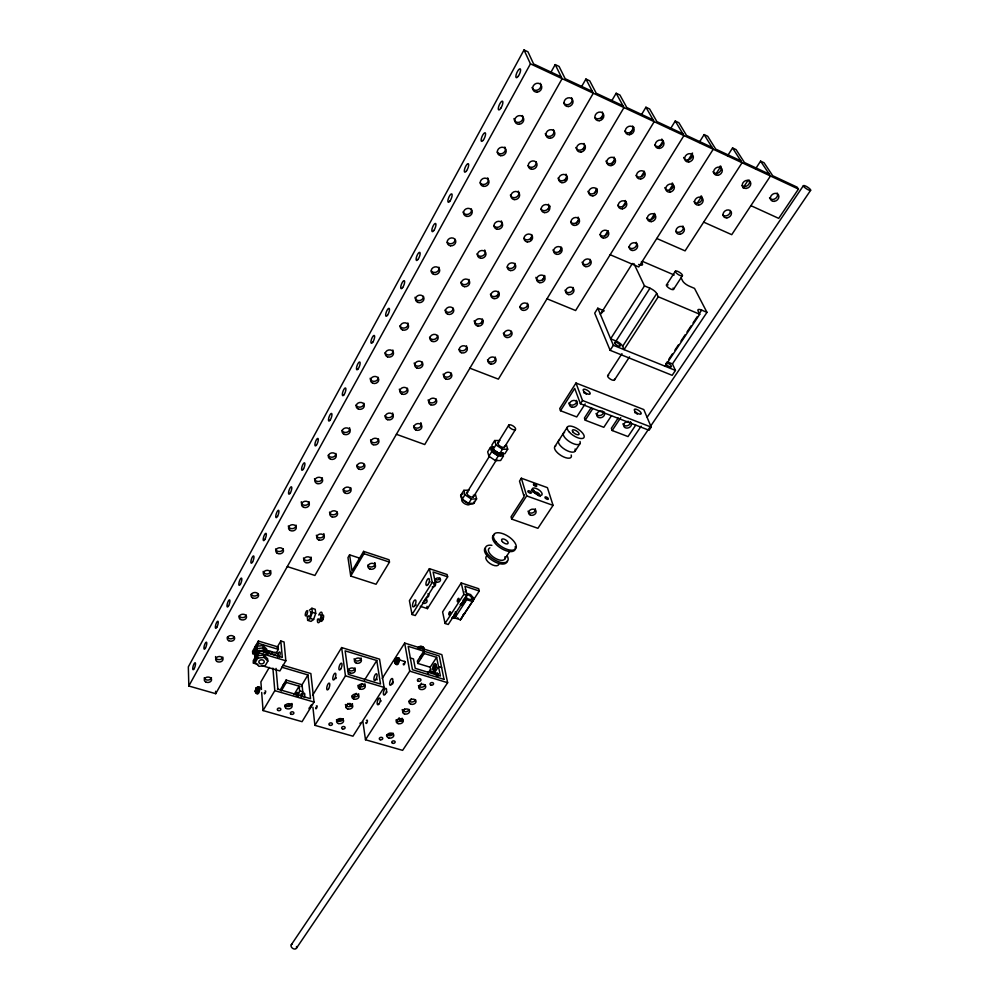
<?xml version="1.0" encoding="UTF-8"?>
<svg xmlns="http://www.w3.org/2000/svg" width="999" height="999" viewBox="0 0 999 999"><rect width="100%" height="100%" fill="white"/><g stroke="black" fill="none" stroke-linecap="round" stroke-linejoin="round"><path stroke-width="1.5" d="M256.731 688.486C252.647 698.726 258.716 680.356 255.207 691.121M497.202 452.609L496.478 454.47L491.396 450.087L492.107 448.876L498.289 453.034L502.122 453.958L503.109 452.822L502.247 454.745L500.574 455.419L496.478 454.47L497.952 455.044L498.289 453.034M315.696 707.717C315.647 711.588 318.594 704.183 316.271 706.068M264.273 692.831C263.998 696.403 267.02 690.197 265.035 690.883M434.59 674.35L435.252 671.603L438.511 666.633L441.62 667.594M301.386 697.327L302.797 691.82L302.06 684.765L286.101 680.069L280.319 689.859M298.189 696.39L299.6 690.883L299.113 686.176L286.326 682.417L286.101 680.069M296.815 696.028L298.177 694.43M307.667 620.367L310.252 618.418L312.362 612.337L311.888 608.254L315.222 609.303L315.721 613.386L313.599 619.455L311.014 621.403L307.667 620.367L307.205 616.271M258.866 690.921L258.316 691.982M310.527 705.881L310.177 706.655M418.681 647.914L419.118 647.227M501.56 455.207L502.122 453.958L497.14 453.234L492.107 448.876M500.574 455.419L501.161 454.158L500.224 453.321M499.338 455.369L499.95 454.108L499.313 453.271M561.251 76.873L533.603 63.948L527.947 51.798L524.013 49.95L188.336 666.857L188.823 686.013L215.709 693.693L562.125 78.659L555.207 64.61L550.649 72.777M188.823 686.013L530.444 63.849L524.013 49.95M495.042 453.721L496.141 452.048M454.308 615.684A1.936 0.774 -72.1 0 0 454.32 616.483L454.395 616.67A1.936 0.774 -72.1 0 0 455.257 616.645L455.719 615.921A1.936 0.774 -72.1 0 0 456.131 613.698L456.031 613.436A1.936 0.774 -72.1 0 0 455.194 613.548L454.945 613.861M462.962 603.583A1.948 0.774 -71.9 0 0 463.811 603.458L464.285 602.722A1.948 0.774 -71.9 0 0 464.685 600.499L464.585 600.224A1.948 0.774 -71.9 0 0 463.986 600.137M435.339 668.406L435.564 668.031A1.873 0.737 -73 0 0 435.989 666.221L435.964 665.858A1.873 0.737 -73 0 0 435.077 665.646L434.64 666.321A1.873 0.737 -73 0 0 434.203 668.119L434.24 668.481A1.873 0.737 -73 0 0 435.114 668.706L434.852 665.933L435.851 664.922A3.047 1.211 -73 0 1 436.226 664.61M436.501 675.661L436.95 674.987A1.886 0.749 -73.1 0 1 437.824 675.212L437.862 675.586A1.886 0.749 -73.1 0 1 437.837 676.023M493.731 452.822L495.154 451.386L494.468 452.609M273.851 652.846A2.71 2.035 -5.3 0 1 276.536 652.534L278.384 649.35L278.172 647.002L258.379 641.046L252.56 651.273L252.722 653.621L255.544 654.47M252.722 653.621L258.554 643.393L258.379 641.046M254.508 653.096L257.055 648.638L263.336 647.901L267.058 651.623M254.683 655.456L257.23 650.998L263.524 650.262L267.245 653.995L266.858 649.275L263.149 645.541L256.868 646.278L257.405 653.371M262.225 665.721L279.882 670.941L285.839 660.776L284.066 641.995L280.806 641.008L282.317 657.417L259.091 650.474L253.234 660.726L253.409 663.111L257.817 664.422M581.281 87.15L585.926 79.046L589.722 80.832L596.216 93.219L623.001 105.744M253.409 663.111L259.278 652.846L259.091 650.474M255.195 662.612L257.767 658.129L257.58 655.744L263.898 655.007L267.632 658.741L267.832 661.126L265.259 665.584L258.953 666.321L255.195 662.612L255.02 660.214M266.196 654.395L268.344 650.674L278.259 653.646L277.722 657.292M268.344 650.674L267.794 654.32L267.707 653.134M492.632 451.848L494.33 450.661L493.631 451.873M491.82 450.886L492.519 449.662L493.718 449.925L493.019 451.148M277.135 647.327L280.806 641.008M269.305 667.407L260.889 681.905L261.463 689.447M492.657 450.462L493.356 449.25L492.257 447.689L493.119 446.79M481.618 323.052L483.191 320.367M497.352 296.179L498.926 293.481M530.394 239.735L531.967 237.05M548.501 208.828L550.074 206.131M565.022 180.607L566.595 177.909M583.116 149.7L584.69 147.003M601.211 118.781L602.784 116.096M611.438 101.311L616.158 93.257L619.904 95.017L626.785 107.517L653.146 119.843M349.575 554.845L347.964 557.604L350.724 576.061L376.049 584.253L389.473 562.1L389.061 559.777L363.611 551.373L352.01 570.953L349.575 554.845L359.877 558.229M282.742 665.209L310.864 673.563L314.036 702.047L302.06 721.678L263.062 710.564L274.8 690.646L272.889 668.131M281.243 690.983L286.326 682.417M350.724 576.061L363.986 553.683L363.611 551.373M294.006 694.692L299.113 686.176M542.507 279.882L544.917 275.861M559.34 251.773L561.75 247.764M576.186 223.676L578.583 219.655M594.617 192.894L597.027 188.873M611.45 164.785L614.66 159.44M629.894 134.016L633.903 127.323M641.121 115.272L645.928 107.243L649.625 108.978L656.88 121.591L682.841 133.729M300.911 686.675L307.942 674.949L281.656 667.157M312.562 695.416L341.633 647.577L379.545 659.165L384.091 687.387L352.959 736.188L314.897 725.336L312.912 707.28M604.632 236.301L607.879 230.994M622.489 207.143L625.736 201.848M641.158 176.673L644.405 171.378M659.015 147.527L663.074 140.896M670.379 128.971L675.249 121.029L678.883 122.727L686.513 135.439L712.075 147.39M314.897 725.336L345.454 675.836L341.633 647.577M469.093 490.159L463.861 490.322L461.163 494.68L462.275 499.15L468.643 503.434L473.876 503.221L476.598 498.876L475.437 494.418M493.094 447.315L490.472 447.327L487.674 451.848L488.898 456.231L495.392 460.589L500.624 460.514L503.446 456.006L502.597 453.084M499.925 440.522L494.68 440.522L491.87 445.067L493.119 449.438L499.625 453.796L504.87 453.746L507.704 449.213L506.406 444.842M462.275 499.15L464.985 494.78L463.861 490.322M488.898 456.231L491.708 451.71L490.472 447.327M493.119 449.438L495.941 444.892L494.68 440.522M466.733 492.882L489.385 456.381M497.477 443.356L508.803 425.099M468.643 503.434L471.366 499.075L476.598 498.876M495.392 460.589L498.214 456.068L503.446 456.006M499.625 453.796L502.472 449.25L507.704 449.213M473.176 497.215L496.74 459.465M504.058 447.752L515.434 429.533A3.996 1.673 31.8 0 0 511.438 425.124A3.996 1.673 31.8 0 0 509.465 427.31A3.996 1.673 31.8 0 0 515.434 429.533M447.652 576.823L447.152 574.55L429.395 568.668L409.403 600.661L412.038 614.522L415.272 615.546L435.539 583.466L433.116 572.002L447.652 576.823L427.46 608.616L420.254 606.306M345.779 706.942L348.027 703.346M650.486 220.267L654.607 213.674M669.467 189.947L672.764 184.678M687.624 160.951L692.569 153.047M699.175 142.507L704.12 134.59L707.704 136.276L715.696 149.088L740.858 160.851M353.733 697.265L356.206 693.331M359.49 688.074L361.963 684.14M364.435 680.207L376.773 660.514L345.142 650.861L348.376 674.412L380.519 684.04L376.773 660.514M604.283 310.901L597.802 308.216L594.705 313.149L610.127 350.312L672.165 375.324L675.461 370.429L672.427 363.911L667.145 361.763M600.374 314.348L632.417 263.449M412.038 614.522L432.267 582.392L429.395 568.668M382.192 678.458L404.657 643.069L441.87 654.657L447.639 682.704L402.622 750.349L365.484 739.76L362.912 721.74M394.617 661.875L396.316 659.203A1.898 0.712 -73 0 0 395.479 658.99L395.042 659.69A1.898 0.712 -73 0 0 394.593 661.513L394.617 661.875A1.898 0.712 -73 0 0 395.454 662.1L395.891 661.4A1.898 0.712 -73 0 0 396.341 659.577L396.316 659.203M560.489 410.726L574.725 388.399L580.394 403.721L649.075 430.269L651.211 427.11L643.806 409.565L575.986 383.029L559.727 408.554L560.489 410.726L576.735 416.945L585.164 403.908M521.353 478.221L519.505 481.118L524.1 496.603L511.038 516.833L511.675 519.093L537.912 528.309L553.059 505.369L547.415 487.649L521.353 478.221L526.66 495.916L511.675 519.093M644.48 285.889L610.626 338.811L616.058 341.009A6.244 2.21 32.3 0 1 622.627 346.303L624.05 349.625L658.279 296.753L656.73 293.531A6.369 2.048 32.3 0 0 649.974 288.212L644.48 285.889L633.89 263.536M697.477 202.822L701.66 196.291M715.858 174.088L720.878 166.246M727.559 155.807L732.567 147.964L736.101 149.625L744.43 162.525L769.218 174.113M610.127 350.312L613.349 345.292L597.802 308.216M616.058 341.009L649.974 288.212M479.283 591.008L478.721 588.723L461.226 582.941L442.607 611.925L445.054 623.463L448.239 624.487L467.082 595.441L464.96 586.276L479.283 591.008L460.477 619.805L453.371 617.532M580.394 403.721L582.492 400.487L575.986 383.029M365.484 739.76L409.727 671.141L404.657 643.069M554.845 446.528L567.532 426.86M417.807 663.436L424.238 653.496L423.788 651.186L417.382 661.126L417.807 663.436L430.182 667.232L431.093 671.877L434.178 672.827M622.627 346.303L656.73 293.531M445.054 623.463L463.861 594.38L461.226 582.941M607.742 375.599L621.952 353.671M666.508 284.89L675.411 271.154M454.32 616.483L455.519 614.635M591.183 407.629L584.427 418.019L585.239 420.204L603.808 427.31L611.463 415.696M454.745 618.106L466.733 599.65L464.947 597.477M585.239 420.204L592.844 408.504M614.435 380.02L629.545 356.843M673.463 289.435L682.404 275.712A4.183 1.286 32.4 0 0 677.871 271.441A4.183 1.286 32.4 0 0 676.435 273.152A4.183 1.286 32.4 0 0 682.404 275.712M466.508 593.231L470.629 594.592L474.188 598.913L460.239 619.867L462.2 617.282M430.182 667.232L436.638 657.342L424.238 653.496M743.094 187.924L748.089 180.27M755.594 168.794L760.589 161.139L764.06 162.762L772.726 175.762L797.152 187.175L798.451 189.073L778.708 218.369L750.898 205.657M402.872 711.675L404.558 709.078M409.64 701.31L411.326 698.726M418.943 687.075L421.491 683.191M428.259 672.827L430.794 668.943M574.962 451.323L579.895 443.781M504.645 559.203L510.264 550.611M434.24 668.481L435.964 665.858M618.156 418.057L611.338 428.334L612.187 430.519L628.021 436.575L635.739 425.087M612.187 430.519L620.729 417.657M668.868 359.178L672.315 354.008M674.912 350.137L678.358 344.967M680.943 341.096L685.252 334.64M686.975 332.055L691.296 325.599M693.019 323.014L697.327 316.558M699.05 313.973L701.648 310.102L706.98 312.362L672.427 363.911M665.034 366.208L699.75 314.26L698.089 311.014A6.294 1.986 32.8 0 1 701.648 310.102M291.308 944.742L641.146 426.173M647.252 417.12L803.408 185.639M296.366 948.301L810.639 190.297A4.296 1.011 32.6 0 0 805.706 186.089A4.296 1.011 32.6 0 0 804.719 187.525A4.296 1.011 32.6 0 0 810.639 190.297M492.357 448.364L493.456 447.39M436.713 675.274L437.712 674.25A3.059 1.224 -73.1 0 1 438.099 673.938M493.356 446.753L492.257 447.689L493.306 448.713M455.494 616.333L454.47 617.357A3.147 1.249 -72.1 0 1 453.121 617.544L453.071 617.394M464.048 603.134L463.024 604.17A3.172 1.261 -71.9 0 1 461.65 604.37L461.488 603.933M297.327 694.742L298.052 694.193L297.727 694.804A3.047 0.987 -73.6 0 0 297.452 695.516M309.303 610.239L311.888 608.254M285.152 706.393L291.895 704.208M337.774 720.716L343.119 718.993M386.476 735.539L393.107 733.416M418.843 647.552L417.919 647.802L418.369 647.277A3.022 2.26 -10.8 0 1 421.228 646.353L421.965 646.49A3.022 2.26 -10.8 0 1 423.514 648.875M257.767 658.129L264.098 657.392L267.832 661.126M431.093 671.877L435.252 671.603M453.346 616.645L455.232 616.196A3.147 1.249 -72.1 0 0 455.894 612.574L455.731 612.137A3.147 1.249 -72.1 0 0 455.482 611.875M460.139 604.57A3.671 1.461 -71.9 0 0 461.9 603.433L463.798 602.984A3.172 1.261 -71.9 0 0 464.46 599.35L464.285 598.913A3.172 1.261 -71.9 0 0 464.023 598.663M277.347 688.998L310.539 698.688L307.942 674.949M274.8 690.646L314.036 702.047M299.6 690.883L302.797 691.82M352.235 706.268L350.162 705.669L349.837 703.308M259.278 652.846L285.839 660.776M258.554 643.393L278.384 649.35M345.454 675.836L384.091 687.387M268.544 653.046L278.471 656.006M409.727 671.141L447.639 682.704M398.439 659.59L405.207 661.675M410.327 657.941L413.474 658.915L415.222 668.331L440.409 676.048L436.638 657.342M310.252 618.418L313.599 619.455M312.362 612.337L315.721 613.386M287.3 566.595L314.91 575.461L593.306 93.219L585.926 79.046M466.733 599.65L472.252 601.46M363.986 553.683L389.473 562.1M432.267 582.392L435.539 583.466M463.861 594.38L467.082 595.441M526.66 495.916L553.059 505.369M396.403 434.29L424.737 444.543L623.988 107.555L616.158 93.257M258.604 692.906L256.069 691.071L255.881 688.523L256.968 687.487A3.084 0.937 -73.6 0 1 258.029 687.899L258.029 688.498A3.084 0.937 -73.6 0 1 257.255 691.483L256.618 692.582A3.084 0.937 -73.6 0 1 255.544 692.17L255.557 691.57A3.084 0.937 -73.6 0 1 256.318 688.598L257.405 687.961A3.472 1.049 -73.6 0 1 259.003 687.861L259.003 688.548A3.472 1.049 -73.6 0 1 257.592 692.881A3.472 1.049 -73.6 0 1 256.206 692.669L256.219 691.995M469.892 368.181L498.376 379.145L654.195 121.678L645.928 107.243M582.492 400.487L651.211 427.11M398.251 663.623L395.679 661.8L395.254 659.29L396.278 658.266A3.084 1.149 -73 0 1 397.639 658.616L397.689 659.203A3.084 1.149 -73 0 1 396.953 662.187L396.241 663.311A3.084 1.149 -73 0 1 394.88 662.961L394.842 662.362A3.084 1.149 -73 0 1 395.042 660.888M613.349 345.292L675.461 370.429M547.002 298.801L575.624 310.539L683.94 135.564L675.249 121.029M658.279 296.753L699.75 314.26M610.177 254.733L638.748 266.958L713.224 149.251L704.12 134.59M642.307 261.301L674.225 275.012M656.755 238.486L685.089 250.874L742.07 162.725L732.567 147.964M703.671 222.128L731.743 234.678L770.466 175.999L760.589 161.139M530.444 63.849L798.451 189.073M592.37 91.421L565.159 78.709L559.078 66.434L555.207 64.61M501.436 452.822L502.784 453.496L502.247 454.745L500.911 454.058M495.941 444.892L502.472 449.25M491.708 451.71L498.214 456.068M464.985 494.78L471.366 499.075M351.298 573.151L350.761 572.652A3.234 1.698 30.7 0 0 351.124 573.226M706.98 312.362L694.517 288.386L689.273 286.151A6.106 1.886 32.5 0 1 682.717 281.044L681.168 277.997M641.408 261.713L642.382 263.736A6.181 1.936 32 0 1 638.623 264.448M460.502 603.958L460.689 604.445A3.559 1.424 -71.9 0 0 462.462 603.945A3.559 1.424 -71.9 0 0 463.873 600.274M320.854 620.791L320.916 621.028A3.322 1.086 -72.7 0 0 322.103 620.841L322.827 619.605A3.322 1.086 -72.7 0 0 323.639 616.42L323.501 615.334A3.322 1.086 -72.7 0 0 323.301 615.059M426.998 606.331L427.46 608.616M427.847 672.202L428.309 674.575M402.085 718.169L402.572 720.978L399.525 720.092L399.125 717.744M374.6 563.061L375.087 565.996M322.427 618.144L322.652 619.954M523.938 495.342L523.901 494.88A3.322 1.474 32.6 0 1 524.05 494.517M395.454 662.799L395.504 663.461A3.472 1.299 -73 0 0 397.24 663.611A3.472 1.299 -73 0 0 398.651 659.253L398.601 658.591A3.472 1.299 -73 0 0 397.49 657.841M276.074 668.393L277.884 689.185M435.077 670.042L435.015 669.38A3.422 1.361 -73 0 1 435.064 668.593M263.149 645.541L263.711 652.634M263.898 655.007L264.098 657.392M261.688 692.457L263.062 710.564M254.333 650.736L254.857 657.841M215.609 691.283L215.709 693.693M502.547 453.134L502.584 454.033M301.248 695.779A3.521 1.149 -73.6 0 0 301.336 694.954L301.323 694.268A3.521 1.149 -73.6 0 0 301.211 693.731M301.323 694.268L301.336 694.954M434.34 583.891A2.747 2.123 -11.9 0 1 433.803 584.29M439.985 578.034A2.747 2.135 -12.1 0 1 435.015 579.133M426.623 598.713A2.722 2.098 -11.3 0 1 423.351 601.136M429.657 582.467A3.696 1.399 -71.8 0 1 430.02 581.593M415.821 605.594A3.659 1.374 -72.2 0 1 415.984 604.707M427.947 593.793A2.735 2.11 -11.5 0 1 428.671 596.028A2.735 2.11 -11.5 0 1 426.236 597.627M435.127 583.541A2.747 2.123 -11.8 0 1 435.052 585.926A2.747 2.123 -11.8 0 1 432.23 587.025M424.975 599.2A2.735 2.098 -11.3 0 1 426.785 602.085A2.735 2.098 -11.3 0 1 422.565 603.021M464.647 612.737A1.811 1.374 -12.7 0 1 462.987 614.685M473.014 599.3A1.823 1.386 -13.2 0 1 471.99 601.473M469.717 600.024A1.823 1.386 -13.2 0 1 470.167 599.338M463.124 599.974A3.671 1.461 -71.9 0 1 461.9 603.433M455.282 612.037A3.534 1.399 -72.1 0 1 454.533 616.096A3.534 1.399 -72.1 0 1 452.447 617.906M454.395 614.11A3.646 1.449 -72.1 0 1 451.985 617.819M458.042 618.019A3.634 1.873 33 0 1 457.242 617.832M466.046 594.755A3.659 1.848 32.9 0 1 470.991 596.665A3.659 1.848 32.9 0 1 470.517 599.637A3.659 1.848 32.9 0 1 465.746 596.703M470.891 596.49A1.823 1.386 -13.2 0 1 472.689 598.051M464.922 591.908A1.836 1.399 -13 0 0 465.784 590.584L465.709 590.222A1.836 1.399 -13 0 0 465.209 589.635M278.122 653.808A3.596 1.111 -73.2 0 1 280.082 652.359A3.596 1.111 -73.2 0 1 279.295 657.042M269.443 651.897A1.811 1.361 -5.1 0 1 271.628 651.86M272.178 652.409A1.811 1.361 -5.1 0 1 272.29 652.759M255.369 649.313A5.42 4.096 -4.7 0 1 257.218 644.442M398.289 657.979A3.571 1.336 -73 0 1 399.45 658.753L399.5 659.452A3.571 1.336 -73 0 1 398.039 663.923A3.571 1.336 -73 0 1 396.241 663.786M397.078 658.204A3.472 1.299 -73 0 0 396.653 658.753L395.567 659.39A3.084 1.149 -73 0 0 395.267 660.114M398.638 660.764A1.786 0.674 -73 0 1 398.052 662.449M397.614 662.911A1.786 0.674 -73 0 1 397.127 662.787M424.2 650.062A3.496 2.622 -10.8 0 0 422.402 647.29L421.553 647.127A3.496 2.622 -10.8 0 0 418.931 647.702M418.206 647.677A3.397 2.547 -10.8 0 1 421.416 646.64L422.252 646.79A3.397 2.547 -10.8 0 1 424.063 648.801M420.954 657.717A1.761 1.311 -10.8 0 1 422.04 655.332M419.917 646.765A1.861 1.386 -10.8 0 1 420.879 646.653L421.328 646.74A1.861 1.386 -10.8 0 1 421.728 646.927M422.028 647.177A1.861 1.386 -10.8 0 1 422.327 647.851M419.867 648.738A1.748 1.311 -10.8 0 1 422.277 648.938M435.801 666.096A3.422 1.361 -73 0 1 436.188 665.396L435.127 666.021A3.047 1.211 -73 0 0 434.415 668.955L434.478 669.542A3.047 1.211 -73 0 0 435.164 670.341M396.466 721.915A3.447 1.324 -73.9 0 1 397.827 721.915M360.364 722.964A3.484 1.261 -73.9 0 1 359.952 723.301M437.662 675.424A3.447 1.374 -73.1 0 1 438.062 674.725L436.988 675.361A3.059 1.224 -73.1 0 0 436.688 676.086M435.314 674.662A3.546 1.411 -73.1 0 1 437.362 672.964A3.546 1.411 -73.1 0 1 437.674 676.211M392.807 683.778A3.534 1.324 -73.3 0 1 393.231 682.017M386.7 692.682A3.521 1.311 -73.5 0 1 386.963 691.808M380.756 701.498A3.509 1.299 -73.6 0 1 381.094 700.686M415.522 699.65A3.546 2.585 -10.1 0 1 412.712 701.897A3.546 2.585 -10.1 0 1 409.128 701.036M409.115 709.415A3.534 2.572 -9.9 0 1 405.419 711.75A3.534 2.572 -9.9 0 1 402.197 709.565M402.772 719.093A3.509 2.547 -9.6 0 1 399.55 721.365A3.509 2.547 -9.6 0 1 396.041 719.892M393.356 733.441A3.484 2.51 -9.2 0 1 390.609 735.626A3.484 2.51 -9.2 0 1 387.063 734.802M425.237 684.839A3.571 2.622 -10.6 0 1 421.94 687.187A3.571 2.622 -10.6 0 1 418.406 685.651M366.458 720.616A1.736 0.637 -73.9 0 1 367.407 720.716A1.736 0.637 -73.9 0 1 366.67 723.176A1.736 0.637 -73.9 0 1 365.859 722.639M404.17 661.713A1.786 0.674 -73 0 1 404.982 662.387A1.786 0.674 -73 0 1 404.008 664.76A1.786 0.674 -73 0 1 403.359 663.673M311.463 704.545A3.534 1.174 -73.7 0 1 309.178 708.865M309.503 707.542A3.422 1.136 -73.7 0 1 309.116 708.079M336.051 678.521A3.559 1.224 -73.3 0 1 336.226 677.634M377.048 679.882A3.546 1.299 -73.3 0 1 377.11 679.058M352.472 703.658A3.559 2.61 -7.9 0 1 349.2 706.668A3.559 2.61 -7.9 0 1 345.404 704.495M358.666 693.793A3.571 2.635 -8.2 0 1 356.293 696.628A3.571 2.635 -8.2 0 1 352.185 695.878M364.922 683.828A3.584 2.66 -8.4 0 1 362.075 686.812A3.584 2.66 -8.4 0 1 357.992 685.351M343.219 718.98A3.534 2.572 -7.6 0 1 340.035 721.266A3.534 2.572 -7.6 0 1 336.451 719.779M354.97 667.856A3.509 2.622 -8.1 0 1 352.185 670.791A3.509 2.622 -8.1 0 1 348.189 669.342M361.101 657.966A3.521 2.647 -8.4 0 1 357.842 661.001A3.521 2.647 -8.4 0 1 354.096 658.778M283.154 685.976A1.761 1.299 -5.7 0 1 284.178 684.253M302.073 696.615A3.546 1.161 -73.6 0 1 304.308 693.169A3.546 1.161 -73.6 0 1 304.245 697.402M291.883 703.458A3.584 2.635 -5.8 0 1 289.136 706.405A3.584 2.635 -5.8 0 1 284.977 704.969M295.729 694.942A3.521 1.149 -73.6 0 1 297.677 692.394A3.521 1.149 -73.6 0 1 297.864 695.716M258.629 687.562A3.571 1.086 -73.6 0 1 259.865 688.024L259.865 688.736A3.571 1.086 -73.6 0 1 258.416 693.206A3.571 1.086 -73.6 0 1 256.98 692.981M473.314 495.167A3.846 1.761 31.9 0 1 471.903 497.102A3.846 1.761 31.9 0 1 467.432 494.468A3.846 1.761 31.9 0 1 468.069 492.082M515.172 546.69A13.049 6.144 32.8 0 1 501.585 548.626A13.049 6.144 32.8 0 1 494.505 534.552M507.03 555.531A12.987 6.194 32.8 0 1 501.673 562.524A12.987 6.194 32.8 0 1 486.438 552.26A12.987 6.194 32.8 0 1 491.883 545.329M504.97 556.68A9.503 4.533 32.8 0 1 495.017 558.166A9.503 4.533 32.8 0 1 489.885 547.839M507.23 560.988A12.975 6.206 32.8 0 1 493.469 561.113A12.975 6.206 32.8 0 1 485.127 548.014M498.826 564.023A7.443 3.584 32.9 0 1 490.097 563.598A7.443 3.584 32.9 0 1 486.925 556.006M580.032 441.483A9.79 3.984 32.6 0 1 570.329 442.182A9.79 3.984 32.6 0 1 564.547 432.33M575.112 449.013A9.753 4.021 32.6 0 1 565.397 449.762A9.753 4.021 32.6 0 1 559.665 439.885M571.203 454.995A9.74 4.046 32.7 0 1 561.475 455.794A9.74 4.046 32.7 0 1 555.794 445.904M614.46 379.145A4.008 1.486 32.5 0 1 612.512 380.119A4.008 1.486 32.5 0 1 608.216 377.285A4.008 1.486 32.5 0 1 608.666 375.324M666.583 362.924A3.284 1.149 32.9 0 1 671.041 365.572A3.284 1.149 32.9 0 1 669.392 366.658A3.284 1.149 32.9 0 1 665.784 363.449M673.039 288.062A4.158 1.311 32.4 0 1 671.84 289.485A4.158 1.311 32.4 0 1 666.92 286.276A4.158 1.311 32.4 0 1 668.131 284.852M601.96 312.862A3.234 1.111 32 0 1 603.059 311.688M495.005 452.335A3.909 1.698 31.8 0 1 493.531 449.9M504.582 446.116A3.921 1.686 31.8 0 1 502.41 447.24A3.921 1.686 31.8 0 1 498.226 444.443A3.921 1.686 31.8 0 1 498.951 442.357M474.275 501.336A7.767 3.584 31.9 0 1 469.817 503.833A4.658 2.16 31.9 0 1 467.457 504.795L465.347 504.058A4.658 2.16 31.9 0 1 461.988 501.123L461.65 499.712A4.658 2.16 31.9 0 1 461.888 499.2M469.817 503.833A7.767 3.584 31.9 0 1 461.538 498.264A7.767 3.584 31.9 0 1 463.161 493.856M634.74 412.612A4.033 1.523 33.1 0 1 635.639 413.024M636.538 413.561A4.033 1.523 33.1 0 1 637.374 414.173M583.791 392.769A4.071 1.573 32.4 0 1 584.715 393.181M585.626 393.731A4.071 1.573 32.4 0 1 586.463 394.343M576.51 400.387A4.083 3.322 -21.7 0 1 573.626 404.87A4.083 3.322 -21.7 0 1 568.781 402.997M603.808 411.763A4.058 3.272 -22.4 0 1 600.287 415.484A4.058 3.272 -22.4 0 1 596.016 413.499M630.619 422.127A4.033 3.222 -23.1 0 1 627.085 425.811A4.033 3.222 -23.1 0 1 622.877 423.851M604.17 412.312A4.071 3.272 -22.4 0 1 601.96 417.395A4.071 3.272 -22.4 0 1 596.778 415.384A4.071 3.272 -22.4 0 1 600.786 411.001M601.81 411.001A4.071 3.272 -22.4 0 1 602.759 411.238M630.456 422.077A4.046 3.222 -23 0 1 629.12 427.584A4.046 3.222 -23 0 1 623.651 425.462A4.046 3.222 -23 0 1 628.721 421.416M310.177 611.788A2.772 0.887 -72.6 0 1 310.914 613.249A2.772 0.887 -72.6 0 1 309.565 616.645A2.772 0.887 -72.6 0 1 308.604 615.784M320.192 614.909A2.76 0.899 -72.7 0 1 320.941 616.371A2.76 0.899 -72.7 0 1 319.593 619.767A2.76 0.899 -72.7 0 1 318.606 618.893M318.768 615.059A5.532 1.798 -72.7 0 1 322.14 613.461A5.532 1.798 -72.7 0 1 319.605 621.865A5.532 1.798 -72.7 0 1 317.545 619.105M356.031 565.996A1.886 0.974 30.7 0 1 356.968 564.91M351.248 572.564A3.634 1.911 30.7 0 1 350.836 571.915M374.925 562.799A3.796 2.972 -9.4 0 1 372.565 566.733A3.796 2.972 -9.4 0 1 367.782 565.159M533.903 490.222A3.809 1.673 32.6 0 1 533.041 489.847M531.93 490.884A5.744 2.535 32.7 0 1 540.172 496.403M535.314 508.778A3.846 3.022 -17.1 0 1 532.654 512.849A3.846 3.022 -17.1 0 1 528.009 511.201M531.368 490.259A6.693 2.96 32.7 0 1 534.078 490.771M537.087 492.32A6.693 2.96 32.7 0 1 539.622 494.48M533.041 492.132A3.821 1.686 32.7 0 1 538.536 495.816M296.491 946.528A3.097 2.16 35.7 0 1 294.98 949.038A3.097 2.16 35.7 0 1 291.371 946.965A3.097 2.16 35.7 0 1 292.257 944.092M540.334 83.279A4.72 4.271 -40 0 1 538.149 89.81A4.72 4.271 -40 0 1 532.017 87.487M522.377 115.534A4.645 4.196 -36 0 1 519.705 122.153A4.645 4.196 -36 0 1 514.01 118.556M504.832 147.065A4.57 4.121 -32.2 0 1 503.309 152.997A4.57 4.121 -32.2 0 1 497.215 152.085M471.391 208.953A4.433 3.971 -25 0 1 468.456 214.198A4.433 3.971 -25 0 1 463.049 211.913M487.687 177.884A4.495 4.046 -28.5 0 1 486.213 183.691A4.495 4.046 -28.5 0 1 480.169 182.805M349.563 427.759A4.033 3.384 -9.1 0 1 347.09 432.192A4.033 3.384 -9.1 0 1 341.97 430.357M335.926 453.459A3.996 3.309 -8.1 0 1 332.792 457.105A3.996 3.309 -8.1 0 1 328.209 455.182M392.844 350.012A4.171 3.596 -13.1 0 1 390.222 354.732A4.171 3.596 -13.1 0 1 384.99 352.747M407.879 323.002A4.208 3.671 -14.8 0 1 405.207 327.822A4.208 3.671 -14.8 0 1 399.937 325.774M423.439 296.366A4.258 3.746 -16.9 0 1 419.43 300.574A4.258 3.746 -16.9 0 1 415.01 297.265M438.948 267.22A4.308 3.821 -19.2 0 1 431.281 270.966M455.169 239.41A4.371 3.896 -21.9 0 1 447.215 242.22M296.029 525.087A3.884 3.109 -5.8 0 1 292.545 528.621A3.884 3.109 -5.8 0 1 288.311 525.961M378.321 377.36A4.121 3.521 -11.6 0 1 374.5 381.318A4.121 3.521 -11.6 0 1 370.142 378.259M309.066 501.685A3.921 3.172 -6.5 0 1 305.02 505.307A3.921 3.172 -6.5 0 1 301.323 501.735M322.365 477.822A3.959 3.247 -7.3 0 1 318.768 481.481A3.959 3.247 -7.3 0 1 314.498 478.696M363.898 403.259A4.071 3.447 -10.2 0 1 360.664 407.043A4.071 3.447 -10.2 0 1 356.019 405.02M246.316 615.047A3.746 2.872 -3.9 0 1 243.044 617.582A3.746 2.872 -3.9 0 1 239.136 615.884M270.704 570.554A3.809 2.997 -4.7 0 1 267.32 573.95A3.809 2.997 -4.7 0 1 263.137 571.416M283.216 548.838A3.846 3.047 -5.3 0 1 279.308 551.535A3.846 3.047 -5.3 0 1 275.599 548.913M258.104 594.143A3.784 2.935 -4.3 0 1 254.57 596.003A3.784 2.935 -4.3 0 1 251.136 594.243M222.864 657.155A3.684 2.772 -3.2 0 1 218.706 659.615A3.684 2.772 -3.2 0 1 215.572 656.568M234.216 637.012A3.709 2.822 -3.5 0 1 230.769 638.811A3.709 2.822 -3.5 0 1 227.36 637.125M211.451 677.622A3.646 2.71 -2.9 0 1 207.829 680.057A3.646 2.71 -2.9 0 1 204.221 677.772M730.257 210.514A4.495 3.696 -35.2 0 1 727.946 215.16A4.495 3.696 -35.2 0 1 722.889 215.072M749.188 180.082A4.57 3.746 -37.1 0 1 747.652 185.427A4.57 3.746 -37.1 0 1 742.057 185.664M777.247 193.082A4.545 3.684 -36.9 0 1 775.174 198.701A4.545 3.684 -36.9 0 1 769.517 197.852M536.101 161.688A4.545 4.046 -32.6 0 1 528.046 165.697M501.323 220.929A4.408 3.909 -26.2 0 1 499.837 226.523A4.408 3.909 -26.2 0 1 493.918 225.687M484.715 250.037A4.346 3.834 -23.4 0 1 482.792 255.794A4.346 3.834 -23.4 0 1 476.973 253.821M571.578 97.765A4.708 4.183 -39.4 0 1 569.867 103.896A4.708 4.183 -39.4 0 1 563.736 102.934M553.409 129.608A4.62 4.121 -36 0 1 551.236 135.901A4.62 4.121 -36 0 1 545.242 133.679M518.294 191.159A4.471 3.971 -29.3 0 1 516.258 197.178A4.471 3.971 -29.3 0 1 510.352 195.092M392.657 412.999A4.046 3.397 -11.9 0 1 390.097 417.47A4.046 3.397 -11.9 0 1 385.015 415.609M468.906 279.395A4.283 3.759 -20.8 0 1 466.071 284.365A4.283 3.759 -20.8 0 1 460.814 282.242M437.624 335.452A4.183 3.609 -16.6 0 1 429.533 337.275M453.184 308.204A4.233 3.684 -18.6 0 1 445.005 310.052M422.39 362.137A4.133 3.534 -14.8 0 1 418.481 366.121A4.133 3.534 -14.8 0 1 414.198 363.024M364.423 464.373A3.971 3.259 -9.7 0 1 360.826 467.207A3.971 3.259 -9.7 0 1 356.818 465.222M378.521 438.936A4.008 3.334 -10.7 0 1 374.8 442.707A4.008 3.334 -10.7 0 1 370.567 439.822M350.736 487.599A3.934 3.197 -8.7 0 1 347.627 491.133A3.934 3.197 -8.7 0 1 343.144 489.285M407.467 388.261A4.096 3.472 -13.2 0 1 403.621 392.182A4.096 3.472 -13.2 0 1 399.35 389.148M311.051 557.08A3.821 3.009 -6.6 0 1 307.605 560.501A3.821 3.009 -6.6 0 1 303.471 557.954M323.813 533.591A3.859 3.072 -7.2 0 1 321.016 537.774A3.859 3.072 -7.2 0 1 316.358 535.239M337.2 512.037A3.896 3.134 -7.9 0 1 333.179 514.797A3.896 3.134 -7.9 0 1 329.52 512.087M632.629 126.049A4.658 4.033 -38.4 0 1 630.794 132.03A4.658 4.033 -38.4 0 1 624.812 131.106M596.303 188.374A4.495 3.896 -33 0 1 593.144 193.669A4.495 3.896 -33 0 1 587.899 191.358M561.176 247.053A4.358 3.771 -27.8 0 1 558.141 252.11A4.358 3.771 -27.8 0 1 552.971 249.925M578.134 217.12A4.433 3.834 -30.4 0 1 576.485 222.702A4.433 3.834 -30.4 0 1 570.654 221.878M614.048 157.093A4.57 3.971 -35.7 0 1 611.775 163.224A4.57 3.971 -35.7 0 1 605.943 161.076M544.168 275.449A4.308 3.696 -25.5 0 1 540.671 280.557A4.308 3.696 -25.5 0 1 535.926 277.31M495.292 357.08A4.133 3.496 -19.3 0 1 492.507 361.738A4.133 3.496 -19.3 0 1 487.475 359.777M527.534 303.234A4.246 3.634 -23.2 0 1 519.942 306.868M511.401 331.368A4.196 3.559 -21.2 0 1 507.879 335.339A4.196 3.559 -21.2 0 1 503.334 333.179M548.439 204.246A4.446 3.909 -29.9 0 1 546.853 209.89A4.446 3.909 -29.9 0 1 540.946 209.041M583.965 143.456A4.595 4.046 -35.8 0 1 581.743 149.675A4.595 4.046 -35.8 0 1 575.836 147.49M566.008 174.188A4.52 3.971 -32.8 0 1 563.848 180.27A4.52 3.971 -32.8 0 1 557.979 178.147M531.693 234.54A4.383 3.834 -27.1 0 1 523.876 238.349M451.311 373.176A4.108 3.484 -16.3 0 1 447.402 377.123A4.108 3.484 -16.3 0 1 443.181 374.063M602.347 112.013A4.683 4.108 -38.9 0 1 595.204 117.944M514.885 263.286A4.321 3.759 -24.5 0 1 507.167 267.02M482.342 318.931A4.208 3.621 -20 0 1 478.996 323.888A4.208 3.621 -20 0 1 474.213 320.766M498.439 291.408A4.271 3.696 -22.1 0 1 495.566 296.316A4.271 3.696 -22.1 0 1 490.384 294.218M436.201 399.013A4.071 3.422 -14.8 0 1 432.342 402.884A4.071 3.422 -14.8 0 1 428.146 399.9M466.57 345.891A4.158 3.559 -18 0 1 459.153 349.425M421.391 424.313A4.021 3.347 -13.4 0 1 418.119 428.022A4.021 3.347 -13.4 0 1 413.611 426.049M420.766 422.689A4.021 3.347 -13.4 0 1 421.216 423.464M644.068 171.466A4.558 3.896 -35.6 0 1 641.346 176.586A4.558 3.896 -35.6 0 1 636.001 175.412M590.222 259.378A4.346 3.709 -28.4 0 1 587.162 264.385A4.346 3.709 -28.4 0 1 582.055 262.225M661.788 139.073A4.633 3.959 -38.1 0 1 661.051 145.417A4.633 3.959 -38.1 0 1 654.645 144.867M625.324 200.487A4.483 3.834 -33.2 0 1 623.576 206.131A4.483 3.834 -33.2 0 1 617.757 205.282M607.779 230.719A4.408 3.771 -30.8 0 1 605.182 235.602A4.408 3.771 -30.8 0 1 599.924 234.503M573.039 287.437A4.283 3.634 -26.2 0 1 570.042 292.332A4.283 3.634 -26.2 0 1 564.972 290.234M673.239 184.678A4.533 3.821 -35.5 0 1 669.929 189.96A4.533 3.821 -35.5 0 1 664.81 187.65M672.215 182.979A4.533 3.821 -35.5 0 1 672.851 183.741M691.795 153.484A4.608 3.884 -37.7 0 1 689.347 159.603A4.608 3.884 -37.7 0 1 683.641 157.455M636.201 242.307A4.383 3.696 -31 0 1 634.452 247.764A4.383 3.696 -31 0 1 628.746 246.953M654.32 213.349A4.458 3.759 -33.2 0 1 652.522 218.918A4.458 3.759 -33.2 0 1 646.778 218.082M720.092 166.109A4.595 3.821 -37.4 0 1 719.23 172.29A4.595 3.821 -37.4 0 1 712.949 171.753M700.973 196.016A4.508 3.759 -35.3 0 1 700.162 202.06A4.508 3.759 -35.3 0 1 693.943 201.548M682.891 226.011A4.433 3.696 -33.3 0 1 681.518 231.181A4.433 3.696 -33.3 0 1 675.973 231.431M444.018 679.37L412.487 669.73L408.204 646.341L439.26 655.993L444.018 679.37M428.146 584.34A3.696 1.399 -71.8 0 0 428.896 578.558A3.696 1.399 -71.8 0 0 425.974 583.241A3.696 1.399 -71.8 0 0 428.146 584.34M414.697 605.731A3.659 1.374 -72.2 0 0 415.459 599.974A3.659 1.374 -72.2 0 0 412.587 604.57A3.659 1.374 -72.2 0 0 414.697 605.731M436.538 582.067A2.76 2.135 -12.1 0 0 440.534 579.745A2.76 2.135 -12.1 0 0 436.351 578.359A2.76 2.135 -12.1 0 0 436.538 582.067M458.429 601.223A1.836 0.724 -71.9 0 0 458.778 598.339A1.836 0.724 -71.9 0 0 457.292 600.649A1.836 0.724 -71.9 0 0 458.429 601.223M449.875 614.397A1.761 0.699 -72.1 0 0 450.212 611.625A1.761 0.699 -72.1 0 0 448.801 613.823A1.761 0.699 -72.1 0 0 449.875 614.397M259.802 663.523A2.735 2.06 -4.8 0 0 264.223 662.087A2.735 2.06 -4.8 0 0 260.539 659.977A2.735 2.06 -4.8 0 0 259.802 663.523M418.356 681.293A1.798 1.324 -10.5 0 0 420.954 679.832A1.798 1.324 -10.5 0 0 418.206 679.008A1.798 1.324 -10.5 0 0 418.356 681.293M434.79 669.255A3.521 1.399 -73 0 0 435.502 663.623A3.521 1.399 -73 0 0 432.692 667.919A3.521 1.399 -73 0 0 434.79 669.255M380.257 739.76A1.748 1.249 -8.9 0 0 382.754 738.373A1.748 1.249 -8.9 0 0 380.07 737.599A1.748 1.249 -8.9 0 0 380.257 739.76M430.969 685.114A1.786 1.311 -10.9 0 0 433.566 683.666A1.786 1.311 -10.9 0 0 430.844 682.841A1.786 1.311 -10.9 0 0 430.969 685.114M392.644 743.306A1.736 1.249 -9.3 0 0 395.154 741.92A1.736 1.249 -9.3 0 0 392.482 741.158A1.736 1.249 -9.3 0 0 392.644 743.306M410.901 704.22A3.546 2.585 -10.1 0 0 416.034 701.36A3.546 2.585 -10.1 0 0 410.601 699.737A3.546 2.585 -10.1 0 0 410.901 704.22M404.508 713.973A3.534 2.572 -9.9 0 0 409.615 711.138A3.534 2.572 -9.9 0 0 404.195 709.527A3.534 2.572 -9.9 0 0 404.508 713.973M398.176 723.638A3.521 2.547 -9.6 0 0 403.246 720.816A3.521 2.547 -9.6 0 0 397.852 719.243A3.521 2.547 -9.6 0 0 398.176 723.638M388.786 737.986A3.496 2.51 -9.2 0 0 393.818 735.189A3.496 2.51 -9.2 0 0 388.436 733.641A3.496 2.51 -9.2 0 0 388.786 737.986M420.591 689.435A3.571 2.622 -10.6 0 0 425.761 686.525A3.571 2.622 -10.6 0 0 420.317 684.877A3.571 2.622 -10.6 0 0 420.591 689.435M391.633 684.24A3.534 1.324 -73.3 0 0 392.395 678.571A3.534 1.324 -73.3 0 0 389.672 682.854A3.534 1.324 -73.3 0 0 391.633 684.24M385.339 694.055A3.521 1.311 -73.4 0 0 386.113 688.398A3.521 1.311 -73.4 0 0 383.416 692.644A3.521 1.311 -73.4 0 0 385.339 694.055M379.108 703.783A3.509 1.299 -73.6 0 0 379.895 698.139A3.509 1.299 -73.6 0 0 377.21 702.347A3.509 1.299 -73.6 0 0 379.108 703.783M329.92 725.361A1.773 1.286 -7.3 0 0 332.43 723.938A1.773 1.286 -7.3 0 0 329.67 723.151A1.773 1.286 -7.3 0 0 329.92 725.361M342.62 728.995A1.761 1.274 -7.7 0 0 345.13 727.584A1.761 1.274 -7.7 0 0 342.382 726.797A1.761 1.274 -7.7 0 0 342.62 728.995M350.274 673.051A3.509 2.622 -8.1 0 0 355.294 670.179A3.509 2.622 -8.1 0 0 349.85 668.531A3.509 2.622 -8.1 0 0 350.274 673.051M356.393 663.174A3.534 2.647 -8.4 0 0 361.438 660.277A3.534 2.647 -8.4 0 0 355.969 658.603A3.534 2.647 -8.4 0 0 356.393 663.174M375.861 679.495A3.546 1.299 -73.3 0 0 376.66 673.826A3.546 1.299 -73.3 0 0 373.951 678.121A3.546 1.299 -73.3 0 0 375.861 679.495M347.714 708.94A3.559 2.61 -8 0 0 352.797 706.068A3.559 2.61 -8 0 0 347.277 704.445A3.559 2.61 -8 0 0 347.714 708.94M353.896 699.088A3.584 2.635 -8.2 0 0 359.016 696.191A3.584 2.635 -8.2 0 0 353.471 694.555A3.584 2.635 -8.2 0 0 353.896 699.088M360.139 689.148A3.596 2.66 -8.4 0 0 365.284 686.226A3.596 2.66 -8.4 0 0 359.715 684.565A3.596 2.66 -8.4 0 0 360.139 689.148M338.549 723.551A3.546 2.572 -7.6 0 0 343.594 720.716A3.546 2.572 -7.6 0 0 338.087 719.13A3.546 2.572 -7.6 0 0 338.549 723.551M328.546 688.873A3.546 1.211 -73.5 0 0 329.408 683.191A3.546 1.211 -73.5 0 0 326.798 687.462A3.546 1.211 -73.5 0 0 328.546 688.873M334.628 678.958A3.559 1.224 -73.3 0 0 335.489 673.264A3.559 1.224 -73.3 0 0 332.854 677.584A3.559 1.224 -73.3 0 0 334.628 678.958M340.759 668.955A3.584 1.236 -73.2 0 0 341.621 663.236A3.584 1.236 -73.2 0 0 338.961 667.594A3.584 1.236 -73.2 0 0 340.759 668.955M277.947 710.439A1.798 1.311 -5.5 0 0 280.844 709.502A1.798 1.311 -5.5 0 0 278.446 708.166A1.798 1.311 -5.5 0 0 277.947 710.439M286.276 708.441A3.584 2.635 -5.8 0 0 292.083 706.568A3.584 2.635 -5.8 0 0 287.3 703.895A3.584 2.635 -5.8 0 0 286.276 708.441M290.959 714.16A1.786 1.311 -6 0 0 293.856 713.236A1.786 1.311 -6 0 0 291.471 711.9A1.786 1.311 -6 0 0 290.959 714.16M496.203 542.095A13.049 6.131 32.8 0 0 515.684 548.726A13.049 6.131 32.8 0 0 502.622 533.603A13.049 6.131 32.8 0 0 496.203 542.095M502.36 541.608A3.746 1.761 32.8 0 0 507.967 543.531A3.746 1.761 32.8 0 0 504.233 539.185A3.746 1.761 32.8 0 0 502.36 541.608M573.201 432.28A3.921 1.586 32.6 0 0 578.97 434.453A3.921 1.586 32.6 0 0 574.924 430.119A3.921 1.586 32.6 0 0 573.201 432.28M569.48 432.305A9.815 3.959 32.6 0 0 583.866 437.712A9.815 3.959 32.6 0 0 573.726 426.885A9.815 3.959 32.6 0 0 569.48 432.305M615.347 344.056A3.322 1.174 32.3 0 0 620.179 346.016A3.322 1.174 32.3 0 0 616.683 342.495A3.322 1.174 32.3 0 0 615.347 344.056M572.352 407.267A4.083 3.322 -21.7 0 0 577.297 402.547A4.083 3.322 -21.7 0 0 570.654 401.748A4.083 3.322 -21.7 0 0 572.352 407.267M584.103 391.645A4.083 1.561 32.4 0 0 590.072 393.968A4.083 1.561 32.4 0 0 585.851 389.548A4.083 1.561 32.4 0 0 584.103 391.645M635.289 411.613A4.033 1.523 33.1 0 0 641.108 413.873A4.033 1.523 33.1 0 0 636.825 409.465A4.033 1.523 33.1 0 0 635.289 411.613M306.631 615.022A2.772 0.887 -72.6 0 0 307.33 610.664A2.772 0.887 -72.6 0 0 305.319 614.123A2.772 0.887 -72.6 0 0 306.631 615.022M370.055 569.093A3.796 2.972 -9.4 0 0 375.512 565.871A3.796 2.972 -9.4 0 0 369.642 563.936A3.796 2.972 -9.4 0 0 370.055 569.093M545.454 498.176A1.911 0.837 32.9 0 0 548.289 499.2A1.911 0.837 32.9 0 0 546.341 497.015A1.911 0.837 32.9 0 0 545.454 498.176M533.866 485.177A1.911 0.837 32.6 0 0 536.688 486.201A1.911 0.837 32.6 0 0 534.765 484.04A1.911 0.837 32.6 0 0 533.866 485.177M528.359 492.045A1.923 0.849 32.6 0 0 531.218 493.069A1.923 0.849 32.6 0 0 529.283 490.884A1.923 0.849 32.6 0 0 528.359 492.045M533.404 491.883A5.744 2.522 32.7 0 0 541.92 494.942A5.744 2.522 32.7 0 0 536.101 488.424A5.744 2.522 32.7 0 0 533.404 491.883M530.444 515.122A3.859 3.034 -17 0 0 536.126 511.813A3.859 3.034 -17 0 0 530.432 509.79A3.859 3.034 -17 0 0 530.444 515.122M537.225 92.133A4.733 4.271 -39.8 0 0 541.158 85.065A4.733 4.271 -39.8 0 0 533.279 85.852A4.733 4.271 -39.8 0 0 537.225 92.133M500.749 108.304A4.733 1.449 -66.7 0 0 502.509 101.211A4.733 1.449 -66.7 0 0 498.526 107.08A4.733 1.449 -66.7 0 0 500.749 108.304M519.318 124.276A4.658 4.196 -35.9 0 0 523.164 117.383A4.658 4.196 -35.9 0 0 515.372 118.157A4.658 4.196 -35.9 0 0 519.318 124.276M518.419 76.011A4.808 1.474 -66.3 0 0 520.179 68.856A4.808 1.474 -66.3 0 0 516.096 74.913A4.808 1.474 -66.3 0 0 518.419 76.011M500.661 155.669A4.57 4.133 -32 0 0 506.031 149.925A4.57 4.133 -32 0 0 498.563 148.789A4.57 4.133 -32 0 0 500.661 155.669M466.845 216.408A4.433 3.971 -24.9 0 0 472.04 210.914A4.433 3.971 -24.9 0 0 464.697 209.865A4.433 3.971 -24.9 0 0 466.845 216.408M450.074 200.899A4.508 1.374 -67.8 0 0 451.823 193.968A4.508 1.374 -67.8 0 0 448.139 199.338A4.508 1.374 -67.8 0 0 450.074 200.899M483.566 186.376A4.508 4.058 -28.3 0 0 488.848 180.769A4.508 4.058 -28.3 0 0 481.431 179.67A4.508 4.058 -28.3 0 0 483.566 186.376M483.466 139.872A4.645 1.424 -67.1 0 0 485.227 132.83A4.645 1.424 -67.1 0 0 481.356 138.524A4.645 1.424 -67.1 0 0 483.466 139.872M372.727 342.257A4.196 1.261 -69.6 0 0 374.438 335.577A4.196 1.261 -69.6 0 0 371.191 340.247A4.196 1.261 -69.6 0 0 372.727 342.257M344.38 434.415A4.046 3.384 -9.1 0 0 350.149 430.831A4.046 3.384 -9.1 0 0 343.868 428.571A4.046 3.384 -9.1 0 0 344.38 434.415M387.537 315.185A4.246 1.286 -69.3 0 0 389.26 308.454A4.246 1.286 -69.3 0 0 385.926 313.249A4.246 1.286 -69.3 0 0 387.537 315.185M358.229 368.768A4.146 1.236 -70 0 0 359.927 362.137A4.146 1.236 -70 0 0 356.755 366.67A4.146 1.236 -70 0 0 358.229 368.768M433.928 230.407A4.433 1.361 -68.2 0 0 435.664 223.526A4.433 1.361 -68.2 0 0 432.08 228.759A4.433 1.361 -68.2 0 0 433.928 230.407M330.095 420.154A4.046 1.186 -70.6 0 0 331.793 413.623A4.046 1.186 -70.6 0 0 328.771 417.919A4.046 1.186 -70.6 0 0 330.095 420.154M402.672 287.537A4.308 1.311 -68.9 0 0 404.395 280.756A4.308 1.311 -68.9 0 0 400.986 285.689A4.308 1.311 -68.9 0 0 402.672 287.537M330.582 459.215A4.008 3.309 -8.1 0 0 336.276 455.706A4.008 3.309 -8.1 0 0 330.032 453.509A4.008 3.309 -8.1 0 0 330.582 459.215M466.583 170.729A4.57 1.399 -67.4 0 0 468.344 163.736A4.57 1.399 -67.4 0 0 464.56 169.281A4.57 1.399 -67.4 0 0 466.583 170.729M344.018 394.73A4.096 1.211 -70.3 0 0 345.716 388.149A4.096 1.211 -70.3 0 0 342.62 392.557A4.096 1.211 -70.3 0 0 344.018 394.73M316.458 445.079A3.996 1.174 -70.9 0 0 318.144 438.598A3.996 1.174 -70.9 0 0 315.197 442.769A3.996 1.174 -70.9 0 0 316.458 445.079M418.131 259.278A4.371 1.336 -68.6 0 0 419.867 252.447A4.371 1.336 -68.6 0 0 416.358 257.53A4.371 1.336 -68.6 0 0 418.131 259.278M387.512 356.855A4.171 3.596 -13.1 0 0 393.519 353.072A4.171 3.596 -13.1 0 0 387.1 350.624A4.171 3.596 -13.1 0 0 387.512 356.855M450.499 245.791A4.383 3.896 -21.9 0 0 455.606 240.409A4.383 3.896 -21.9 0 0 448.326 239.385A4.383 3.896 -21.9 0 0 450.499 245.791M402.497 329.907A4.221 3.671 -14.8 0 0 408.579 326.049A4.221 3.671 -14.8 0 0 402.122 323.526A4.221 3.671 -14.8 0 0 402.497 329.907M417.807 302.372A4.271 3.746 -16.8 0 0 423.976 298.439A4.271 3.746 -16.8 0 0 417.482 295.854A4.271 3.746 -16.8 0 0 417.807 302.372M317.058 483.528A3.959 3.247 -7.3 0 0 322.677 480.082A3.959 3.247 -7.3 0 0 316.483 477.947A3.959 3.247 -7.3 0 0 317.058 483.528M433.454 274.25A4.321 3.821 -19.2 0 0 439.71 270.242A4.321 3.821 -19.2 0 0 433.166 267.57A4.321 3.821 -19.2 0 0 433.454 274.25M372.827 383.241A4.133 3.521 -11.5 0 0 378.758 379.533A4.133 3.521 -11.5 0 0 372.39 377.147A4.133 3.521 -11.5 0 0 372.827 383.241M216.908 627.11A3.696 0.999 -72.9 0 0 217.982 621.291A3.696 0.999 -72.9 0 0 215.484 625.874A3.696 0.999 -72.9 0 0 216.908 627.11M194.193 668.618A3.634 0.962 -73.3 0 0 195.292 662.837A3.634 0.962 -73.3 0 0 192.882 667.257A3.634 0.962 -73.3 0 0 194.193 668.618M205.444 648.064A3.659 0.987 -73.1 0 0 206.531 642.257A3.659 0.987 -73.1 0 0 204.071 646.753A3.659 0.987 -73.1 0 0 205.444 648.064M228.584 605.781A3.721 1.024 -72.7 0 0 229.658 599.924A3.721 1.024 -72.7 0 0 227.11 604.595A3.721 1.024 -72.7 0 0 228.584 605.781M358.454 409.091A4.083 3.447 -10.2 0 0 364.298 405.444A4.083 3.447 -10.2 0 0 357.979 403.121A4.083 3.447 -10.2 0 0 358.454 409.091M252.61 561.875A3.796 1.061 -72.2 0 0 253.659 555.981A3.796 1.061 -72.2 0 0 251.011 560.826A3.796 1.061 -72.2 0 0 252.61 561.875M264.972 539.273A3.834 1.086 -72 0 0 266.009 533.366A3.834 1.086 -72 0 0 263.311 538.311A3.834 1.086 -72 0 0 264.972 539.273M240.484 584.028A3.759 1.036 -72.5 0 0 241.546 578.159A3.759 1.036 -72.5 0 0 238.948 582.917A3.759 1.036 -72.5 0 0 240.484 584.028M303.534 468.793A3.959 1.149 -71.2 0 0 304.545 462.837A3.959 1.149 -71.2 0 0 301.686 468.069A3.959 1.149 -71.2 0 0 303.534 468.793M289.947 530.332A3.896 3.122 -5.9 0 0 296.253 528.209A3.896 3.122 -5.9 0 0 291.071 524.95A3.896 3.122 -5.9 0 0 289.947 530.332M290.422 492.757A3.909 1.124 -71.5 0 0 291.446 486.813A3.909 1.124 -71.5 0 0 288.649 491.945A3.909 1.124 -71.5 0 0 290.422 492.757M303.808 507.367A3.921 3.184 -6.5 0 0 309.353 503.971A3.921 3.184 -6.5 0 0 303.197 501.885A3.921 3.184 -6.5 0 0 303.808 507.367M277.572 516.246A3.871 1.099 -71.7 0 0 278.609 510.314A3.871 1.099 -71.7 0 0 275.861 515.359A3.871 1.099 -71.7 0 0 277.572 516.246M228.646 640.659A3.721 2.822 -3.5 0 0 234.628 638.686A3.721 2.822 -3.5 0 0 229.57 635.789A3.721 2.822 -3.5 0 0 228.646 640.659M277.21 553.246A3.859 3.059 -5.3 0 0 283.454 551.173A3.859 3.059 -5.3 0 0 278.296 547.989A3.859 3.059 -5.3 0 0 277.21 553.246M240.447 619.417A3.759 2.872 -3.9 0 0 246.491 617.432A3.759 2.872 -3.9 0 0 241.408 614.46A3.759 2.872 -3.9 0 0 240.447 619.417M252.46 597.789A3.784 2.935 -4.3 0 0 258.566 595.766A3.784 2.935 -4.3 0 0 253.471 592.719A3.784 2.935 -4.3 0 0 252.46 597.789M264.723 575.736A3.821 2.997 -4.8 0 0 270.891 573.676A3.821 2.997 -4.8 0 0 265.759 570.566A3.821 2.997 -4.8 0 0 264.723 575.736M217.058 661.5A3.684 2.772 -3.2 0 0 222.977 659.552A3.684 2.772 -3.2 0 0 217.957 656.718A3.684 2.772 -3.2 0 0 217.058 661.5M205.694 681.955A3.659 2.71 -2.9 0 0 211.551 680.044A3.659 2.71 -2.9 0 0 206.556 677.272A3.659 2.71 -2.9 0 0 205.694 681.955M726.922 217.857A4.495 3.696 -35.1 0 0 731.068 211.538A4.495 3.696 -35.1 0 0 723.726 212.3A4.495 3.696 -35.1 0 0 726.922 217.857M746.178 188.436A4.583 3.759 -37 0 0 750.399 181.98A4.583 3.759 -37 0 0 742.981 182.742A4.583 3.759 -37 0 0 746.178 188.436M774.237 201.373A4.558 3.684 -36.8 0 0 778.508 194.992A4.558 3.684 -36.8 0 0 771.141 195.754A4.558 3.684 -36.8 0 0 774.237 201.373M568.481 106.543A4.708 4.196 -39.2 0 0 572.477 99.575A4.708 4.196 -39.2 0 0 564.66 100.35A4.708 4.196 -39.2 0 0 568.481 106.543M531.505 169.256A4.558 4.046 -32.4 0 0 536.9 163.599A4.558 4.046 -32.4 0 0 529.507 162.475A4.558 4.046 -32.4 0 0 531.505 169.256M497.265 229.258A4.421 3.909 -26.1 0 0 502.472 223.826A4.421 3.909 -26.1 0 0 495.217 222.789A4.421 3.909 -26.1 0 0 497.265 229.258M480.706 258.266A4.358 3.834 -23.3 0 0 485.826 252.947A4.358 3.834 -23.3 0 0 478.633 251.948A4.358 3.834 -23.3 0 0 480.706 258.266M550.362 138.274A4.633 4.121 -35.8 0 0 554.258 131.456A4.633 4.121 -35.8 0 0 546.528 132.243A4.633 4.121 -35.8 0 0 550.362 138.274M514.198 199.588A4.483 3.984 -29.2 0 0 519.492 194.043A4.483 3.984 -29.2 0 0 512.175 192.969A4.483 3.984 -29.2 0 0 514.198 199.588M387.462 419.667A4.058 3.397 -11.9 0 0 393.306 416.059A4.058 3.397 -11.9 0 0 387.063 413.773A4.058 3.397 -11.9 0 0 387.462 419.667M464.498 286.663A4.296 3.759 -20.8 0 0 469.542 281.456A4.296 3.759 -20.8 0 0 462.412 280.494A4.296 3.759 -20.8 0 0 464.498 286.663M432.105 341.383A4.196 3.609 -16.5 0 0 438.186 337.575A4.196 3.609 -16.5 0 0 431.818 335.09A4.196 3.609 -16.5 0 0 432.105 341.383M447.614 314.173A4.246 3.684 -18.5 0 0 453.783 310.289A4.246 3.684 -18.5 0 0 447.377 307.729A4.246 3.684 -18.5 0 0 447.614 314.173M416.908 368.019A4.146 3.546 -14.8 0 0 422.914 364.285A4.146 3.546 -14.8 0 0 416.583 361.863A4.146 3.546 -14.8 0 0 416.908 368.019M359.19 469.243A3.971 3.272 -9.7 0 0 364.885 465.759A3.971 3.272 -9.7 0 0 358.728 463.586A3.971 3.272 -9.7 0 0 359.19 469.243M373.189 444.705A4.021 3.334 -10.7 0 0 378.946 441.158A4.021 3.334 -10.7 0 0 372.752 438.936A4.021 3.334 -10.7 0 0 373.189 444.705M345.479 493.281A3.934 3.197 -8.7 0 0 351.099 489.872A3.934 3.197 -8.7 0 0 344.98 487.762A3.934 3.197 -8.7 0 0 345.479 493.281M402.035 394.106A4.096 3.472 -13.2 0 0 407.954 390.434A4.096 3.472 -13.2 0 0 401.673 388.087A4.096 3.472 -13.2 0 0 402.035 394.106M332.043 516.858A3.896 3.134 -7.9 0 0 337.587 513.498A3.896 3.134 -7.9 0 0 331.506 511.451A3.896 3.134 -7.9 0 0 332.043 516.858M318.856 539.972A3.859 3.072 -7.2 0 0 324.338 536.675A3.859 3.072 -7.2 0 0 318.294 534.677A3.859 3.072 -7.2 0 0 318.856 539.972M305.931 562.649A3.821 3.022 -6.6 0 0 311.338 559.403A3.821 3.022 -6.6 0 0 305.344 557.454A3.821 3.022 -6.6 0 0 305.931 562.649M629.557 134.69A4.67 4.033 -38.3 0 0 633.628 127.897A4.67 4.033 -38.3 0 0 625.948 128.671A4.67 4.033 -38.3 0 0 629.557 134.69M592.907 195.854A4.508 3.909 -32.9 0 0 596.803 189.36A4.508 3.909 -32.9 0 0 589.285 190.135A4.508 3.909 -32.9 0 0 592.907 195.854M556.743 254.358A4.371 3.771 -27.8 0 0 561.987 249.051A4.371 3.771 -27.8 0 0 554.895 248.052A4.371 3.771 -27.8 0 0 556.743 254.358M574.075 225.412A4.433 3.834 -30.3 0 0 579.408 220.005A4.433 3.834 -30.3 0 0 572.252 218.968A4.433 3.834 -30.3 0 0 574.075 225.412M611.026 165.609A4.583 3.971 -35.6 0 0 615.009 158.978A4.583 3.971 -35.6 0 0 607.417 159.753A4.583 3.971 -35.6 0 0 611.026 165.609M539.797 282.68A4.308 3.709 -25.4 0 0 544.954 277.485A4.308 3.709 -25.4 0 0 537.912 276.523A4.308 3.709 -25.4 0 0 539.797 282.68M523.201 310.389A4.258 3.634 -23.2 0 0 528.271 305.307A4.258 3.634 -23.2 0 0 521.291 304.383A4.258 3.634 -23.2 0 0 523.201 310.389M491.046 364.098A4.146 3.496 -19.3 0 0 495.954 359.215A4.146 3.496 -19.3 0 0 489.098 358.354A4.146 3.496 -19.3 0 0 491.046 364.098M506.955 337.525A4.196 3.571 -21.1 0 0 511.938 332.542A4.196 3.571 -21.1 0 0 505.019 331.656A4.196 3.571 -21.1 0 0 506.955 337.525M580.931 152.048A4.608 4.046 -35.7 0 0 584.865 145.33A4.608 4.046 -35.7 0 0 577.21 146.104A4.608 4.046 -35.7 0 0 580.931 152.048M544.355 212.6A4.458 3.909 -29.8 0 0 549.675 207.118A4.458 3.909 -29.8 0 0 542.445 206.069A4.458 3.909 -29.8 0 0 544.355 212.6M561.875 182.655A4.533 3.984 -32.7 0 0 567.282 177.048A4.533 3.984 -32.7 0 0 559.989 175.949A4.533 3.984 -32.7 0 0 561.875 182.655M527.222 241.895A4.396 3.834 -27 0 0 532.455 236.538A4.396 3.834 -27 0 0 525.287 235.514A4.396 3.834 -27 0 0 527.222 241.895M445.904 379.033A4.121 3.484 -16.3 0 0 451.885 375.324A4.121 3.484 -16.3 0 0 445.654 372.939A4.121 3.484 -16.3 0 0 445.904 379.033M599.263 120.717A4.695 4.108 -38.7 0 0 603.296 113.849A4.695 4.108 -38.7 0 0 595.541 114.623A4.695 4.108 -38.7 0 0 599.263 120.717M510.464 270.567A4.333 3.771 -24.5 0 0 515.609 265.309A4.333 3.771 -24.5 0 0 508.491 264.323A4.333 3.771 -24.5 0 0 510.464 270.567M478.009 326.074A4.221 3.621 -19.9 0 0 482.979 321.029A4.221 3.621 -19.9 0 0 475.986 320.117A4.221 3.621 -19.9 0 0 478.009 326.074M494.068 298.614A4.271 3.696 -22.1 0 0 499.125 293.469A4.271 3.696 -22.1 0 0 492.07 292.52A4.271 3.696 -22.1 0 0 494.068 298.614M461.288 352.697A4.171 3.559 -18 0 0 467.357 348.926A4.171 3.559 -18 0 0 461.076 346.478A4.171 3.559 -18 0 0 461.288 352.697M430.831 404.82A4.071 3.422 -14.7 0 0 436.738 401.186A4.071 3.422 -14.7 0 0 430.544 398.863A4.071 3.422 -14.7 0 0 430.831 404.82M416.071 430.094A4.033 3.359 -13.4 0 0 421.903 426.523A4.033 3.359 -13.4 0 0 415.746 424.263A4.033 3.359 -13.4 0 0 416.071 430.094M640.659 178.971A4.558 3.896 -35.5 0 0 644.692 172.415A4.558 3.896 -35.5 0 0 637.162 173.189A4.558 3.896 -35.5 0 0 640.659 178.971M585.826 266.633A4.346 3.709 -28.4 0 0 591.096 261.388A4.346 3.709 -28.4 0 0 584.078 260.414A4.346 3.709 -28.4 0 0 585.826 266.633M659.377 148.426A4.645 3.959 -38 0 0 663.498 141.733A4.645 3.959 -38 0 0 655.893 142.507A4.645 3.959 -38 0 0 659.377 148.426M622.352 208.841A4.483 3.834 -33.1 0 0 626.286 202.435A4.483 3.834 -33.1 0 0 618.843 203.197A4.483 3.834 -33.1 0 0 622.352 208.841M603.346 238.037A4.421 3.771 -30.7 0 0 608.691 232.692A4.421 3.771 -30.7 0 0 601.623 231.668A4.421 3.771 -30.7 0 0 603.346 238.037M568.693 294.618A4.296 3.646 -26.1 0 0 573.863 289.485A4.296 3.646 -26.1 0 0 566.908 288.536A4.296 3.646 -26.1 0 0 568.693 294.618M669.854 192.133A4.545 3.834 -35.4 0 0 673.913 185.652A4.545 3.834 -35.4 0 0 666.445 186.426A4.545 3.834 -35.4 0 0 669.854 192.133M688.761 161.975A4.62 3.896 -37.6 0 0 692.906 155.345A4.62 3.896 -37.6 0 0 685.364 156.119A4.62 3.896 -37.6 0 0 688.761 161.975M632.18 250.474A4.396 3.709 -31 0 0 637.549 245.192A4.396 3.709 -31 0 0 630.556 244.193A4.396 3.709 -31 0 0 632.18 250.474M651.36 221.628A4.471 3.771 -33.2 0 0 655.332 215.297A4.471 3.771 -33.2 0 0 647.951 216.071A4.471 3.771 -33.2 0 0 651.36 221.628M717.682 175.3A4.595 3.821 -37.3 0 0 721.877 168.769A4.595 3.821 -37.3 0 0 714.397 169.53A4.595 3.821 -37.3 0 0 717.682 175.3M698.601 205.095A4.52 3.759 -35.3 0 0 702.709 198.701A4.52 3.759 -35.3 0 0 695.304 199.463A4.52 3.759 -35.3 0 0 698.601 205.095M679.944 234.228A4.446 3.696 -33.2 0 0 683.953 227.972A4.446 3.696 -33.2 0 0 676.623 228.746A4.446 3.696 -33.2 0 0 679.944 234.228"/></g></svg>
